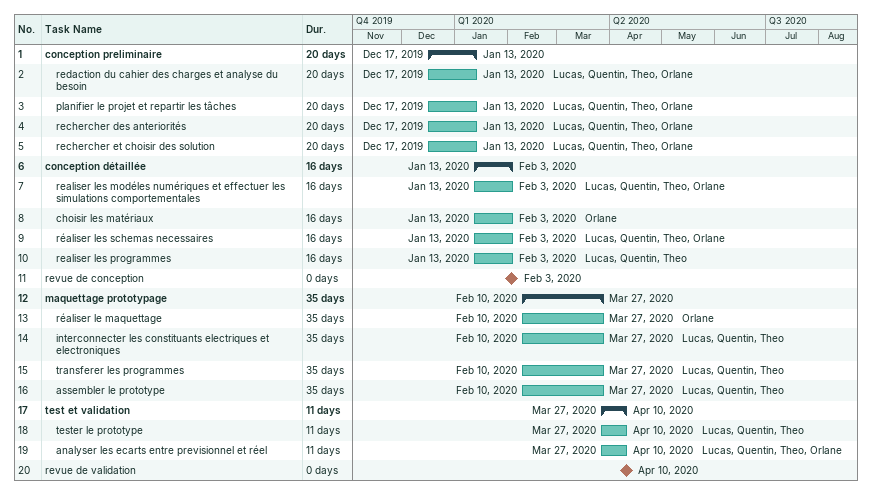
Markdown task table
| ID | Level | Task | Duration | Start | Finish | Resources |
|---|---|---|---|---|---|---|
| 1 | 1 | **conception preliminaire** | 20d | 2019-12-17 | 2020-01-13 |  |
| 2 | 2 | redaction du cahier des charges et analyse du besoin | 20d | 2019-12-17 | 2020-01-13 | Lucas, Quentin, Theo, Orlane |
| 3 | 2 | planifier le projet et repartir les tâches | 20d | 2019-12-17 | 2020-01-13 | Lucas, Quentin, Theo, Orlane |
| 4 | 2 | rechercher des anteriorités | 20d | 2019-12-17 | 2020-01-13 | Lucas, Quentin, Theo, Orlane |
| 5 | 2 | rechercher et choisir des solution | 20d | 2019-12-17 | 2020-01-13 | Lucas, Quentin, Theo, Orlane |
| 6 | 1 | **conception détaillée** | 16d | 2020-01-13 | 2020-02-03 |  |
| 7 | 2 | realiser les modéles numériques et effectuer les simulations comportementales | 16d | 2020-01-13 | 2020-02-03 | Lucas, Quentin, Theo, Orlane |
| 8 | 2 | choisir les matériaux | 16d | 2020-01-13 | 2020-02-03 | Orlane |
| 9 | 2 | réaliser les schemas necessaires | 16d | 2020-01-13 | 2020-02-03 | Lucas, Quentin, Theo, Orlane |
| 10 | 2 | realiser les programmes | 16d | 2020-01-13 | 2020-02-03 | Lucas, Quentin, Theo |
| 11 | 1 | revue de conception | 0d | 2020-02-03 | 2020-02-03 |  |
| 12 | 1 | **maquettage prototypage** | 35d | 2020-02-10 | 2020-03-27 |  |
| 13 | 2 | réaliser le maquettage | 35d | 2020-02-10 | 2020-03-27 | Orlane |
| 14 | 2 | interconnecter les constituants electriques et electroniques | 35d | 2020-02-10 | 2020-03-27 | Lucas, Quentin, Theo |
| 15 | 2 | transferer les programmes | 35d | 2020-02-10 | 2020-03-27 | Lucas, Quentin, Theo |
| 16 | 2 | assembler le prototype | 35d | 2020-02-10 | 2020-03-27 | Lucas, Quentin, Theo |
| 17 | 1 | **test et validation** | 11d | 2020-03-27 | 2020-04-10 |  |
| 18 | 2 | tester le prototype | 11d | 2020-03-27 | 2020-04-10 | Lucas, Quentin, Theo |
| 19 | 2 | analyser les ecarts entre previsionnel et réel | 11d | 2020-03-27 | 2020-04-10 | Lucas, Quentin, Theo, Orlane |
| 20 | 1 | revue de validation | 0d | 2020-04-10 | 2020-04-10 |  |
